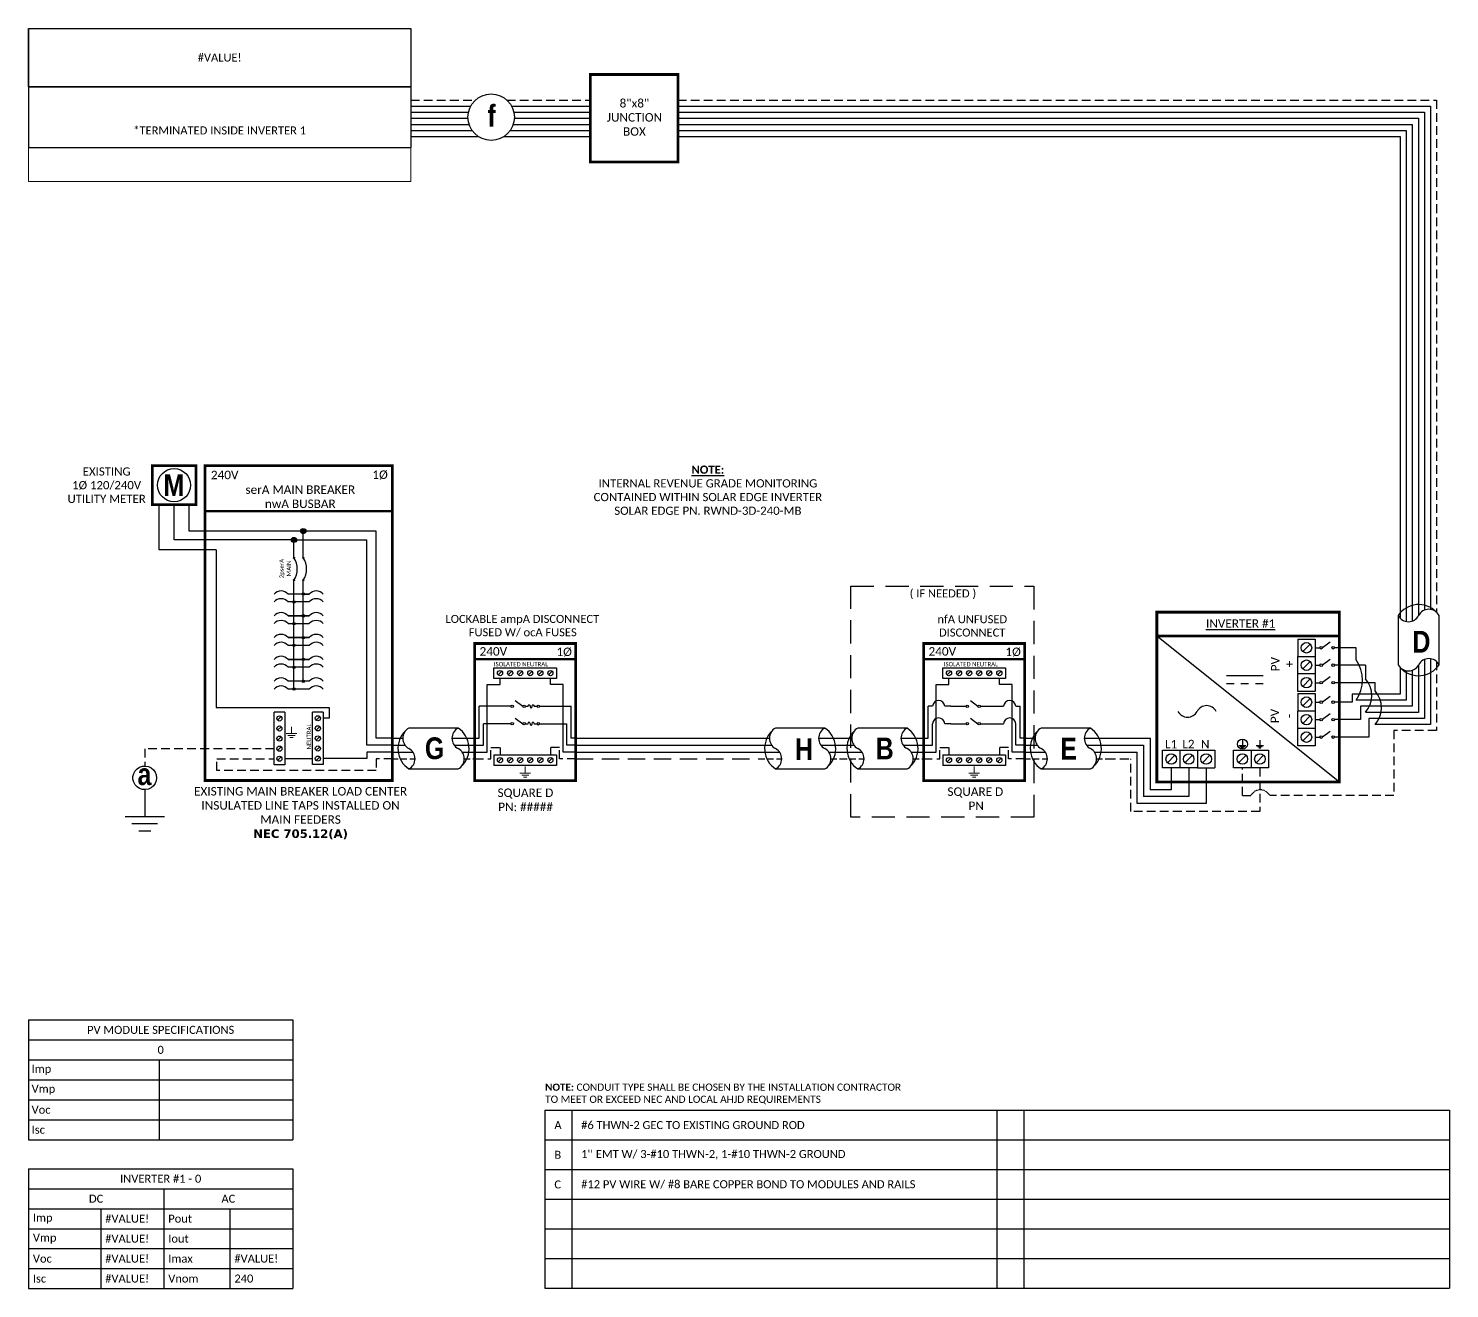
# Model space of a CAD drawing. Header units: feet. Extents: x 7019 to 7633, y 21610 to 22154.
import ezdxf

# ---------------------------------------------------------------- set-up
doc = ezdxf.new("R2010")
doc.units = ezdxf.units.FT
doc.header["$MEASUREMENT"] = 0
doc.linetypes.add('DASHED', pattern=[0.75, 0.5, -0.25])
doc.linetypes.add('HIDDEN', pattern=[0.375, 0.25, -0.125])
doc.layers.add('TEXT', color=7, linetype='Continuous')
doc.layers.add('Z - TITLEBLOCK TXT', color=7, linetype='Continuous')
doc.styles.add('ONE LINE TXT', font='techb___.ttf')
doc.styles.get("Standard").update_dxf_attribs({"font": 'CALIBRI.TTF'})

# ---------------------------------------------------------------- blocks, each defined once
blk = doc.blocks.new('*U26')
at = {"color": 7, "linetype": 'Continuous'}
for p, q in [((-7.14, 13.31), (-28.39, 13.31)), ((-28.39, -4.31), (-7.14, -4.31))]:
    blk.add_line(p, q, dxfattribs=at)
at = {"color": 7}
for p, q in [((-35.53, 9), (-31.05, 9)), ((-9.81, 9), (0, 9))]:
    blk.add_line(p, q, dxfattribs=at)
at = {"color": 10}
for p, q in [((-35.53, 6), (-30.11, 6)), ((-8.87, 6), (0, 6))]:
    blk.add_line(p, q, dxfattribs=at)
at = {"color": 253}
for p, q in [((-35.53, 3), (-26.66, 3)), ((-5.41, 3), (0, 3))]:
    blk.add_line(p, q, dxfattribs=at)
at = {"color": 92, "linetype": 'HIDDEN', "ltscale": 10}
for p, q in [((-4.48, 0), (0, 0)), ((-35.53, 0), (-25.72, 0))]:
    blk.add_line(p, q, dxfattribs=at)
at = {"linetype": 'Continuous'}
for centre, start, end in [((-26.08, 8.91), 117.66392, 242.33608), ((-4.83, 8.91), 117.66392, 242.33608), ((-30.7, 0.09), 297.66392, 62.33608), ((-9.45, 0.09), 297.66392, 62.33608)]:
    blk.add_arc(centre, 4.98, start, end, dxfattribs=at)
at = {"color": 7, "linetype": 'Continuous'}
for centre, start, end in [((-12.99, 4.5), 313.97324, 56.42648), ((-22.54, 4.5), 133.97324, 236.42648)]:
    blk.add_arc(centre, 10.58, start, end, dxfattribs=at)
blk = doc.blocks.new('lineTapPanel')
at = {"linetype": 'Continuous'}
h = blk.add_hatch(color=254, dxfattribs=at)
h.dxf.hatch_style = 1
edge = h.paths.add_edge_path()
edge.add_arc((-38.44, 98.34), 1.11, 0, 360)
h = blk.add_hatch(color=254, dxfattribs=at)
h.dxf.hatch_style = 1
edge = h.paths.add_edge_path()
edge.add_arc((-42.47, 94.51), 1.11, 0, 360)
h = blk.add_hatch(color=1, dxfattribs=at)
h.dxf.hatch_style = 1
edge = h.paths.add_edge_path()
edge.add_arc((-42.47, 86.8), 0.291, 0, 360)
h = blk.add_hatch(color=1, dxfattribs=at)
h.dxf.hatch_style = 1
edge = h.paths.add_edge_path()
edge.add_arc((-38.44, 86.8), 0.291, 0, 360)
h = blk.add_hatch(color=1, dxfattribs=at)
h.dxf.hatch_style = 1
edge = h.paths.add_edge_path()
edge.add_arc((-42.47, 77.16), 0.291, 0, 360)
h = blk.add_hatch(color=1, dxfattribs=at)
h.dxf.hatch_style = 1
edge = h.paths.add_edge_path()
edge.add_arc((-38.44, 77.16), 0.291, 0, 360)
h = blk.add_hatch(color=1, dxfattribs=at)
h.dxf.hatch_style = 1
edge = h.paths.add_edge_path()
edge.add_arc((-42.47, 67.78), 0.528, 0, 360)
h = blk.add_hatch(color=1, dxfattribs=at)
h.dxf.hatch_style = 1
edge = h.paths.add_edge_path()
edge.add_arc((-38.44, 71.16), 0.528, 0, 360)
h = blk.add_hatch(color=1, dxfattribs=at)
h.dxf.hatch_style = 1
edge = h.paths.add_edge_path()
edge.add_arc((-38.44, 61.76), 0.528, 0, 360)
h = blk.add_hatch(color=1, dxfattribs=at)
h.dxf.hatch_style = 1
edge = h.paths.add_edge_path()
edge.add_arc((-42.47, 58.38), 0.528, 0, 360)
h = blk.add_hatch(color=1, dxfattribs=at)
h.dxf.hatch_style = 1
edge = h.paths.add_edge_path()
edge.add_arc((-42.47, 48.98), 0.528, 0, 360)
h = blk.add_hatch(color=1, dxfattribs=at)
h.dxf.hatch_style = 1
edge = h.paths.add_edge_path()
edge.add_arc((-38.44, 52.36), 0.528, 0, 360)
h = blk.add_hatch(color=1, dxfattribs=at)
h.dxf.hatch_style = 1
edge = h.paths.add_edge_path()
edge.add_arc((-38.44, 42.95), 0.528, 0, 360)
h = blk.add_hatch(color=1, dxfattribs=at)
h.dxf.hatch_style = 1
edge = h.paths.add_edge_path()
edge.add_arc((-42.47, 39.58), 0.528, 0, 360)
h = blk.add_hatch(color=1, dxfattribs=at)
h.dxf.hatch_style = 1
edge = h.paths.add_edge_path()
edge.add_arc((-42.47, 30.17), 0.528, 0, 360)
h = blk.add_hatch(color=1, dxfattribs=at)
h.dxf.hatch_style = 1
edge = h.paths.add_edge_path()
edge.add_arc((-38.44, 33.55), 0.528, 0, 360)
at = {"color": 155, "true_color": 0x647190}
blk.add_line((-80.92, 126.59), (0, 126.59), dxfattribs=at)
at = {"color": 253, "linetype": 'Continuous'}
for p, q in [((-100.73, 90.2), (-100.73, 109.7)), ((-76.04, 90.2), (-100.73, 90.2)), ((-76.04, 90.2), (-76.04, 22.16)), ((-76.04, 22.16), (-27.25, 22.16)), ((-27.25, 22.16), (-27.25, 17.57)), ((-27.25, 17.57), (-29.89, 17.57)), ((-11.01, 0.16), (-29.89, 0.16)), ((0, 3), (-11.01, 3)), ((-11.01, 3), (-11.01, 0.16))]:
    blk.add_line(p, q, dxfattribs=at)
at = {"color": 10, "linetype": 'Continuous'}
for p, q in [((-94.24, 94.51), (-94.24, 109.7)), ((-43.58, 94.51), (-94.24, 94.51)), ((-42.47, 87.09), (-42.47, 93.4)), ((-41.36, 94.51), (-10.98, 94.51)), ((-10.98, 6), (-10.98, 94.51)), ((-42.47, 30.17), (-42.47, 76.87)), ((-35.88, 67.78), (-45.04, 67.78)), ((-35.88, 58.38), (-45.04, 58.38)), ((-35.88, 48.98), (-45.04, 48.98)), ((-35.88, 39.58), (-45.04, 39.58)), ((-35.88, 30.17), (-45.04, 30.17)), ((0, 6), (-10.98, 6))]:
    blk.add_line(p, q, dxfattribs=at)
at = {"color": 7, "linetype": 'Continuous'}
for p, q in [((-87.75, 98.34), (-87.75, 109.7)), ((-39.56, 98.34), (-87.75, 98.34)), ((-6.96, 9), (-6.96, 98.34)), ((-38.44, 87.09), (-38.44, 97.23)), ((-38.44, 61.76), (-38.44, 76.87)), ((-35.88, 71.16), (-45.04, 71.16)), ((-38.44, 71.16), (-35.88, 71.16)), ((-45.04, 61.76), (-35.88, 61.76)), ((-35.88, 61.76), (-45.04, 61.76)), ((-38.44, 52.36), (-38.44, 61.76)), ((-45.04, 52.36), (-35.88, 52.36)), ((-35.88, 52.36), (-45.04, 52.36)), ((-38.44, 42.95), (-38.44, 52.36)), ((-45.04, 42.95), (-35.88, 42.95)), ((-35.88, 42.95), (-45.04, 42.95)), ((-38.44, 33.55), (-38.44, 42.95)), ((-35.88, 33.55), (-45.04, 33.55))]:
    blk.add_line(p, q, dxfattribs=at)
at = {"lineweight": 50}
blk.add_line((-80.92, 106.95), (0, 106.95), dxfattribs=at)
at = {"color": 7}
for p, q in [((-6.96, 98.34), (-37.33, 98.34)), ((0, 9), (-6.96, 9))]:
    blk.add_line(p, q, dxfattribs=at)
at = {"color": 1, "linetype": 'Continuous'}
for p, q in [((-51.03, -2.51), (-51.03, 20.23)), ((-46.49, 20.23), (-51.03, 20.23)), ((-46.49, 20.23), (-46.49, -2.51)), ((-34.43, -2.43), (-34.43, 20.16)), ((-29.89, 20.16), (-34.43, 20.16)), ((-29.89, 20.16), (-29.89, -2.43)), ((-46.49, -2.51), (-51.03, -2.51)), ((-29.89, -2.43), (-34.43, -2.43))]:
    blk.add_line(p, q, dxfattribs=at)
at = {"color": 4, "linetype": 'Continuous'}
for p, q in [((-47.97, 18.28), (-49.55, 16.71)), ((-47.97, 13.93), (-49.55, 12.36)), ((-31.37, 18.35), (-32.94, 16.78)), ((-31.37, 14), (-32.94, 12.43)), ((-47.97, 9.58), (-49.55, 8.01)), ((-31.37, 9.65), (-32.94, 8.08)), ((-47.97, 5.23), (-49.55, 3.66)), ((-47.97, 0.88), (-49.55, -0.69)), ((-31.37, 5.3), (-32.94, 3.73)), ((-31.37, 0.95), (-32.94, -0.62))]:
    blk.add_line(p, q, dxfattribs=at)
at = {"color": 92, "linetype": 'HIDDEN', "ltscale": 15}
for p, q in [((-51.03, 4.44), (-106.89, 4.44)), ((-106.89, 4.44), (-106.89, -4.87)), ((-75.84, -4.96), (-75.84, 0.09)), ((-75.84, 0.09), (-51.03, 0.09)), ((0, 0), (-6.96, 0)), ((-6.96, -4.96), (-75.84, -4.96)), ((-6.96, 0), (-6.96, -4.96))]:
    blk.add_line(p, q, dxfattribs=at)
at = {"color": 92, "linetype": 'Continuous', "ltscale": 15}
blk.add_line((-34.43, 0.09), (-46.49, 0.09), dxfattribs=at)
at = {"color": 92, "ltscale": 15}
blk.add_line((-106.89, -4.87), (-106.89, -24.84), dxfattribs=at)
at = {"lineweight": 50, "const_width": 1.19}
for points in [[(-103.67, 109.7), (-103.67, 126.59), (-84.82, 126.59), (-84.82, 109.7)], [(-80.92, -9.3), (-80.92, 126.59), (0, 126.59), (0, -9.3)]]:
    blk.add_lwpolyline(points, close=True, dxfattribs=at)
at = {"color": 92, "linetype": 'Continuous', "lineweight": 5, "ltscale": 0.05, "flags": 128}
for points in [[(-43.54, 13.81), (-43.54, 10.97)], [(-45.88, 10.97), (-41.2, 10.97)], [(-42.01, 10.1), (-45.07, 10.1)], [(-42.82, 9.23), (-44.25, 9.23)]]:
    blk.add_lwpolyline(points, dxfattribs=at)
at = {"color": 92, "linetype": 'Continuous', "ltscale": 4, "flags": 128}
for points in [[(-115.37, -24.84), (-98.41, -24.84)], [(-101.35, -27.98), (-112.43, -27.98)], [(-104.29, -31.12), (-109.49, -31.12)]]:
    blk.add_lwpolyline(points, dxfattribs=at)
at = {"linetype": 'Continuous'}
blk.add_circle((-94.24, 118.15), 7.15, dxfattribs=at)
at = {"color": 7, "linetype": 'Continuous'}
for centre in [(-38.44, 98.34), (-38.44, 98.34), (-42.47, 94.51)]:
    blk.add_circle(centre, 1.11, dxfattribs=at)
at = {"color": 1, "linetype": 'Continuous'}
for centre, radius in [((-42.47, 86.8), 0.291), ((-38.44, 86.8), 0.291), ((-42.47, 77.16), 0.291), ((-38.44, 77.16), 0.291), ((-42.47, 67.78), 0.528), ((-38.44, 71.16), 0.528), ((-38.44, 61.76), 0.528), ((-42.47, 58.38), 0.528), ((-42.47, 48.98), 0.528), ((-38.44, 52.36), 0.528), ((-38.44, 42.95), 0.528), ((-42.47, 39.58), 0.528), ((-42.47, 30.17), 0.528), ((-38.44, 33.55), 0.528)]:
    blk.add_circle(centre, radius, dxfattribs=at)
at = {"color": 4, "linetype": 'Continuous'}
for centre in [(-48.76, 17.49), (-32.16, 17.57), (-48.76, 13.14), (-32.16, 13.21), (-48.76, 8.79), (-32.16, 8.86), (-48.76, 4.44), (-48.76, 0.09), (-32.16, 4.51), (-32.16, 0.16)]:
    blk.add_circle(centre, 1.11, dxfattribs=at)
at = {"color": 1, "linetype": 'Continuous'}
for centre, radius, start, end in [((-50.14, 81.98), 9.06, 327.87082, 32.12918), ((-46.11, 81.98), 9.06, 327.87082, 32.12918), ((-48.03, 68.62), 3.93, 40.3392, 139.6608), ((-48.03, 65.24), 3.93, 40.3392, 139.6608), ((-32.88, 68.62), 3.93, 40.3392, 139.6608), ((-32.88, 65.24), 3.93, 40.3392, 139.6608), ((-48.03, 59.21), 3.93, 40.3392, 139.6608), ((-32.88, 59.21), 3.93, 40.3392, 139.6608), ((-48.03, 55.84), 3.93, 40.3392, 139.6608), ((-32.88, 55.84), 3.93, 40.3392, 139.6608), ((-48.03, 49.81), 3.93, 40.3392, 139.6608), ((-48.03, 46.43), 3.93, 40.3392, 139.6608), ((-32.88, 49.81), 3.93, 40.3392, 139.6608), ((-32.88, 46.43), 3.93, 40.3392, 139.6608), ((-48.03, 40.41), 3.93, 40.3392, 139.6608), ((-32.88, 40.41), 3.93, 40.3392, 139.6608), ((-48.03, 37.03), 3.93, 40.3392, 139.6608), ((-32.88, 37.03), 3.93, 40.3392, 139.6608), ((-48.03, 31.01), 3.93, 40.3392, 139.6608), ((-48.03, 27.63), 3.93, 40.3392, 139.6608), ((-32.88, 31.01), 3.93, 40.3392, 139.6608), ((-32.88, 27.63), 3.93, 40.3392, 139.6608)]:
    blk.add_arc(centre, radius, start, end, dxfattribs=at)
at = {"color": 253, "linetype": 'Continuous', "style": 'ONE LINE TXT'}
blk.add_text('M', height=9.38, dxfattribs=at).set_placement((-98.8, 113.43))
at = {"color": 4, "linetype": 'Continuous'}
blk.add_text('NEUTRAL', height=1.874, rotation=90, dxfattribs=at).set_placement((-35.08, 4.08))
at = {"color": 1, "attachment_point": 5}
for s, width, gutter_width, heights, insert, char_height in [('EXISTING\\P1Ø 120/240V UTILITY METER', 37.8067, 7.17, [0], (-123.35, 118.13), 3.5433), ('240V', 0.1481, 0.75, [0], (-72.39, 122.54), 3.658), ('1Ø', 0.1481, 0.75, [0], (-5.31, 122.54), 3.658), ('serA MAIN BREAKER\\PnwA BUSBAR', 72.4998, 0.75, [0], (-39.75, 113.14), 3.6576), ('EXISTING MAIN BREAKER LOAD CENTER INSULATED LINE TAPS INSTALLED ON MAIN FEEDERS\\P{\\fVerdana|b1|i0|c0|p34;NEC 705.12(A)}', 98.9176, 7.17, [106.42], (-39.63, -23.42), 3.6576)]:
    blk.add_mtext_dynamic_manual_height_columns(s, width=width, gutter_width=gutter_width, heights=heights, dxfattribs=dict(at, insert=insert, char_height=char_height))
at = {"color": 4, "linetype": 'Continuous', "insert": (-46.25, 82.15), "char_height": 1.874, "attachment_point": 5, "rotation": 90}
blk.add_mtext_dynamic_manual_height_columns('2pserA\\PMAIN', width=0.1481, gutter_width=0.75, heights=[0], dxfattribs=at)
blk = doc.blocks.new('*U22')
at = {"color": 7}
blk.add_blockref('lineTapPanel', (0, 0), dxfattribs=at)
blk = doc.blocks.new('*T15')
at = {"color": 0, "lineweight": -2, "transparency": 16777216}
for p, q in [((0, 0), (114.19, 0)), ((0, 0), (0, -51.7)), ((114.19, 0), (114.19, -51.7)), ((0, -8.62), (114.19, -8.62)), ((58.43, -8.62), (58.43, -51.7)), ((0, -17.23), (114.19, -17.23)), ((31.22, -17.23), (31.22, -51.7)), ((86.98, -17.23), (86.98, -51.7)), ((0, -25.85), (114.19, -25.85)), ((0, -34.47), (114.19, -34.47)), ((0, -43.08), (114.19, -43.08)), ((0, -51.7), (114.19, -51.7))]:
    blk.add_line(p, q, dxfattribs=at)
at = {"color": 0, "linetype": 'Continuous', "transparency": 16777216, "char_height": 3.4544}
for s, insert, width, attachment_point in [('{\\fCalibri|b0|i0|c0;INVERTER #1 - 0', (57.09, -4.31), 110.3293, 5), ('{\\fCalibri|b0|i0|c0;DC', (29.22, -12.93), 54.5755, 5), ('{\\fCalibri|b0|i0|c0;AC', (86.31, -12.93), 51.8976, 5), ('{\\fCalibri|b0|i0|c0;Imp', (1.93, -21.54), 27.3681, 4), ('{\\fCalibri|b0|i0|c0;#VALUE!', (33.15, -21.54), 23.3513, 4), ('{\\fCalibri|b0|i0|c0;Pout', (60.36, -21.54), 24.6902, 4), ('{\\fCalibri|b0|i0|c0;', (88.91, -21.54), 23.3513, 4), ('{\\fCalibri|b0|i0|c0;Vmp', (1.93, -30.16), 27.3681, 4), ('{\\fCalibri|b0|i0|c0;#VALUE!', (33.15, -30.16), 23.3513, 4), ('{\\fCalibri|b0|i0|c0;Iout', (60.36, -30.16), 24.6902, 4), ('{\\fCalibri|b0|i0|c0;', (88.91, -30.16), 23.3513, 4), ('{\\fCalibri|b0|i0|c0;Voc', (1.93, -38.78), 27.3681, 4), ('{\\fCalibri|b0|i0|c0;#VALUE!', (33.15, -38.78), 23.3513, 4), ('{\\fCalibri|b0|i0|c0;Imax', (60.36, -38.78), 24.6902, 4), ('{\\fCalibri|b0|i0|c0;#VALUE!', (88.91, -38.78), 23.3513, 4), ('{\\fCalibri|b0|i0|c0;Isc', (1.93, -47.39), 27.3681, 4), ('{\\fCalibri|b0|i0|c0;#VALUE!', (33.15, -47.39), 23.3513, 4), ('{\\fCalibri|b0|i0|c0;Vnom', (60.36, -47.39), 24.6902, 4), ('{\\fCalibri|b0|i0|c0;240', (88.91, -47.39), 23.3513, 4)]:
    blk.add_mtext(s, dxfattribs=dict(at, insert=insert, width=width, attachment_point=attachment_point))
blk = doc.blocks.new('*T16')
at = {"color": 0, "lineweight": -2, "transparency": 16777216}
for p, q in [((0, 0), (114.19, 0)), ((0, 0), (0, -51.69)), ((114.19, 0), (114.19, -51.69)), ((0, -8.62), (114.19, -8.62)), ((0, -17.23), (114.19, -17.23)), ((56.41, -17.23), (56.41, -51.69)), ((0, -25.85), (114.19, -25.85)), ((0, -34.46), (114.19, -34.46)), ((0, -43.08), (114.19, -43.08)), ((0, -51.69), (114.19, -51.69))]:
    blk.add_line(p, q, dxfattribs=at)
at = {"color": 0, "linetype": 'Continuous', "transparency": 16777216, "char_height": 3.4544}
for s, insert, width, attachment_point in [('{\\fCalibri|b0|i0|c0;PV MODULE SPECIFICATIONS', (57.09, -4.31), 111.433, 5), ('{\\fCalibri|b0|i0|c0;0', (57.09, -12.92), 111.433, 5), ('{\\fCalibri|b0|i0|c0;Imp', (1.38, -21.54), 53.6551, 4), ('{\\fCalibri|b0|i0|c0;', (57.78, -21.54), 55.0254, 4), ('{\\fCalibri|b0|i0|c0;Vmp', (1.38, -30.15), 53.6551, 4), ('{\\fCalibri|b0|i0|c0;', (57.78, -30.15), 55.0254, 4), ('{\\fCalibri|b0|i0|c0;Voc', (1.38, -38.77), 53.6551, 4), ('{\\fCalibri|b0|i0|c0;', (57.78, -38.77), 55.0254, 4), ('{\\fCalibri|b0|i0|c0;Isc', (1.38, -47.39), 53.6551, 4), ('{\\fCalibri|b0|i0|c0;', (57.78, -47.39), 55.0254, 4)]:
    blk.add_mtext(s, dxfattribs=dict(at, insert=insert, width=width, attachment_point=attachment_point))
blk = doc.blocks.new('unfusedDisconnect')
at = {"lineweight": 50}
blk.add_line((-43.61, 43.06), (0, 43.06), dxfattribs=at)
at = {"color": 1, "linetype": 'Continuous'}
for p, q in [((-35.27, 34.78), (-35.27, 39.32)), ((-35.27, 39.32), (-8.32, 39.32)), ((-8.32, 39.32), (-8.32, 34.78)), ((-8.32, 34.78), (-35.27, 34.78)), ((-23.43, 25.18), (-20.16, 22.74)), ((-31.89, 22.73), (-25.32, 22.73)), ((-19.08, 22.73), (-11.7, 22.73)), ((-31.89, 15.2), (-25.32, 15.2)), ((-23.43, 17.65), (-20.16, 15.2)), ((-19.08, 15.2), (-11.7, 15.19)), ((-35.27, 1.76), (-8.32, 1.76)), ((-35.27, 1.76), (-35.27, -2.78)), ((-8.32, 1.76), (-8.32, -2.78)), ((-8.32, -2.78), (-35.27, -2.78))]:
    blk.add_line(p, q, dxfattribs=at)
at = {"color": 4, "linetype": 'Continuous'}
for p, q in [((-31.89, 37.83), (-33.46, 36.26)), ((-27.53, 37.83), (-29.11, 36.26)), ((-23.18, 37.83), (-24.76, 36.26)), ((-18.83, 37.83), (-20.41, 36.26)), ((-14.48, 37.83), (-16.06, 36.26)), ((-10.13, 37.83), (-11.7, 36.26)), ((-31.89, 0.28), (-33.46, -1.3)), ((-27.53, 0.28), (-29.11, -1.3)), ((-23.18, 0.28), (-24.76, -1.3)), ((-18.83, 0.28), (-20.41, -1.3)), ((-14.48, 0.28), (-16.06, -1.3)), ((-10.13, 0.28), (-11.7, -1.3))]:
    blk.add_line(p, q, dxfattribs=at)
at = {"color": 253, "linetype": 'Continuous'}
for p, q in [((-38.16, 3), (-38.16, 32.17)), ((-38.16, 32.17), (-32.67, 32.17)), ((-32.67, 32.17), (-32.67, 34.78)), ((-10.92, 32.17), (-10.92, 34.78)), ((-5.43, 32.17), (-10.92, 32.17)), ((-5.43, 3), (-5.43, 32.17)), ((-43.61, 3), (-38.16, 3)), ((0, 3), (-5.43, 3))]:
    blk.add_line(p, q, dxfattribs=at)
at = {"color": 7, "linetype": 'Continuous'}
for p, q in [((-41.66, 9), (-41.66, 22.73)), ((-39.8, 22.73), (-41.66, 22.73)), ((-31.89, 22.73), (-34.52, 22.73)), ((-11.7, 22.73), (-9.07, 22.73)), ((-3.79, 22.73), (-1.93, 22.73)), ((-1.93, 9), (-1.93, 22.73))]:
    blk.add_line(p, q, dxfattribs=at)
at = {"color": 10, "linetype": 'Continuous'}
for p, q in [((-39.8, 6), (-39.8, 15.2)), ((-31.89, 15.2), (-34.52, 15.2)), ((-11.7, 15.2), (-9.07, 15.2)), ((-3.79, 6), (-3.79, 15.2)), ((-43.61, 6), (-39.8, 6)), ((0, 6), (-3.79, 6))]:
    blk.add_line(p, q, dxfattribs=at)
at = {"color": 7}
for p, q in [((-43.61, 9), (-41.66, 9)), ((0, 9), (-1.93, 9))]:
    blk.add_line(p, q, dxfattribs=at)
at = {"color": 92, "linetype": 'HIDDEN', "ltscale": 15}
for p, q in [((-43.61, 0), (-36.58, 0)), ((-36.58, 0), (-36.58, 4.9)), ((-36.58, 4.9), (-32.67, 4.9)), ((-32.67, 4.9), (-32.67, 1.76)), ((-7.01, 4.9), (-10.92, 4.9)), ((-10.92, 4.9), (-10.92, 1.76)), ((-7.01, 0), (-7.01, 4.9)), ((0, 0), (-7.01, 0))]:
    blk.add_line(p, q, dxfattribs=at)
at = {"lineweight": 50, "const_width": 1.19}
blk.add_lwpolyline([(-43.61, -9.34), (-43.61, 49.84), (0, 49.84), (0, -9.34)], close=True, dxfattribs=at)
at = {"color": 92, "linetype": 'Continuous', "lineweight": 5, "ltscale": 0.05, "flags": 128}
for points in [[(-21.8, -3.32), (-21.8, -6.17)], [(-24.14, -6.17), (-19.45, -6.17)], [(-20.27, -7.03), (-23.32, -7.03)], [(-21.08, -7.9), (-22.51, -7.9)]]:
    blk.add_lwpolyline(points, dxfattribs=at)
at = {"color": 4, "linetype": 'Continuous'}
for centre in [(-32.67, 37.05), (-28.32, 37.05), (-23.97, 37.05), (-19.62, 37.05), (-15.27, 37.05), (-10.92, 37.05), (-32.67, -0.51), (-28.32, -0.51), (-23.97, -0.51), (-19.62, -0.51), (-15.27, -0.51), (-10.92, -0.51)]:
    blk.add_circle(centre, 1.11, dxfattribs=at)
at = {"color": 1, "linetype": 'Continuous'}
for centre in [(-24.78, 22.73), (-19.62, 22.73), (-24.78, 15.2), (-19.62, 15.2)]:
    blk.add_circle(centre, 0.541, dxfattribs=at)
at = {"color": 7, "linetype": 'Continuous'}
for centre in [(-37.16, 22.58), (-6.43, 22.58)]:
    blk.add_arc(centre, 2.64, 3.28193, 176.71807, dxfattribs=at)
at = {"color": 10, "linetype": 'Continuous'}
for centre in [(-37.16, 15.04), (-6.43, 15.04)]:
    blk.add_arc(centre, 2.64, 3.28193, 176.71807, dxfattribs=at)
at = {"color": 4, "linetype": 'Continuous'}
blk.add_text('ISOLATED NEUTRAL', height=1.8743, dxfattribs=at).set_placement((-34.91, 39.97))
at = {"color": 1}
for s, width, gutter_width, heights, insert, char_height, attachment_point in [('\\A1;\\pi17.559;nfA UNFUSED\\P\\pi18.229;DISCONNECT', 64.922, 0, [11.89], (-55.21, 62.04), 3.4544, 1), ('240V', 0.1481, 0.75, [0], (-35.55, 46.4), 3.658, 5), ('1Ø', 0.1481, 0.75, [0], (-4.98, 46.1), 3.658, 5), ('\\A1;\\pi13.903,t32.191;SQUARE D\\P\\pi22.981,t41.269;PN', 51.6906, 0.203, [45.94], (-47.25, -12.27), 3.6576, 1)]:
    blk.add_mtext_dynamic_manual_height_columns(s, width=width, gutter_width=gutter_width, heights=heights, dxfattribs=dict(at, insert=insert, char_height=char_height, attachment_point=attachment_point))
blk = doc.blocks.new('*U18')
at = {"color": 10, "linetype": 'DASHED', "ltscale": 20}
blk.add_lwpolyline([(-75.05, 74.56), (3.97, 74.56), (3.97, -25.17), (-75.05, -25.17)], close=True, dxfattribs=at)
at = {"color": 7}
for name, p in [('unfusedDisconnect', (0, 0)), ('*U26', (-43.61, 0))]:
    blk.add_blockref(name, p, dxfattribs=at)
at = {"color": 10, "insert": (-50.86, 73.16), "char_height": 3.4544, "attachment_point": 1}
blk.add_mtext_dynamic_manual_height_columns('\\A1;\\pi1.2092;( IF NEEDED )', width=30.7523, gutter_width=0, heights=[6.58], dxfattribs=at)
at = {"color": 1, "linetype": 'Continuous', "insert": (-64.3, 9.22), "char_height": 9.3833, "attachment_point": 1, "style": 'ONE LINE TXT'}
blk.add_mtext_dynamic_manual_height_columns('{\\W1;\\C256;B}', width=0.1385, gutter_width=2.13, heights=[0], dxfattribs=at)
blk = doc.blocks.new('*T17')
at = {"linetype": 'ByBlock', "lineweight": -2, "transparency": 16777216}
for p, q in [((0, 0), (390.51, 0)), ((0, 0), (0, -76.8)), ((11.58, 0), (11.58, -76.8)), ((195.1, 0), (195.1, -76.8)), ((206.68, 0), (206.68, -76.8)), ((390.51, 0), (390.51, -76.8)), ((0, -12.8), (390.51, -12.8)), ((0, -25.61), (390.51, -25.61)), ((0, -38.41), (390.51, -38.41)), ((0, -51.22), (390.51, -51.22)), ((0, -64.02), (390.51, -64.02)), ((0, -76.8), (390.51, -76.8))]:
    blk.add_line(p, q, dxfattribs=at)
at = {"color": 0, "linetype": 'Continuous', "transparency": 16777216, "char_height": 3.4544, "attachment_point": 4}
for s, insert, width in [('{\\fCalibri|b0|i0|c0;A', (4.06, -6.4), 3.4544), ('{\\fCalibri|b0|i0|c0;#6 THWN-2 GEC TO EXISTING GROUND ROD', (15.65, -6.4), 175.3856), ('{\\fCalibri|b0|i0|c0;', (199.16, -6.4), 3.4544), ('{\\fCalibri|b0|i0|c0;', (210.74, -6.4), 175.7027), ('{\\fCalibri|b0|i0|c0;B', (4.06, -19.21), 3.4544), ("{\\fCalibri|b0|i0|c0;1'' EMT W/ 3-#10 THWN-2, 1-#10 THWN-2 GROUND", (15.65, -19.21), 175.3856), ('{\\fCalibri|b0|i0|c0;', (199.16, -19.21), 3.4544), ('{\\fCalibri|b0|i0|c0;', (210.74, -19.21), 175.7027), ('{\\fCalibri|b0|i0|c0;C', (4.06, -32.01), 3.4544), ('{\\fCalibri|b0|i0|c0;#12 PV WIRE W/ #8 BARE COPPER BOND TO MODULES AND RAILS', (15.65, -32.01), 175.3856), ('{\\fCalibri|b0|i0|c0;', (199.16, -32.01), 3.4544), ('{\\fCalibri|b0|i0|c0;', (210.74, -32.01), 175.7027), ('{\\fCalibri|b0|i0|c0;', (4.06, -44.82), 3.4544), ('{\\fCalibri|b0|i0|c0;', (15.65, -44.82), 175.3856), ('{\\fCalibri|b0|i0|c0;', (199.16, -44.82), 3.4544), ('{\\fCalibri|b0|i0|c0;', (210.74, -44.82), 175.7027), ('{\\fCalibri|b0|i0|c0;', (4.06, -57.62), 3.4544), ('{\\fCalibri|b0|i0|c0;', (15.65, -57.62), 175.3856), ('{\\fCalibri|b0|i0|c0;', (199.16, -57.62), 3.4544), ('{\\fCalibri|b0|i0|c0;', (210.74, -57.62), 175.7027), ('{\\fCalibri|b0|i0|c0;', (4.06, -70.41), 3.4544), ('{\\fCalibri|b0|i0|c0;', (15.65, -70.41), 175.3856), ('{\\fCalibri|b0|i0|c0;', (199.16, -70.41), 3.4544), ('{\\fCalibri|b0|i0|c0;', (210.74, -70.41), 175.7027)]:
    blk.add_mtext(s, dxfattribs=dict(at, insert=insert, width=width))
blk = doc.blocks.new('*T19')
at = {"color": 0, "lineweight": -2, "transparency": 16777216}
for p, q in [((0, 0), (165.11, 0)), ((0, 0), (0, -51.42)), ((165.11, 0), (165.11, -51.42)), ((0, -25.14), (165.11, -25.14)), ((0, -51.42), (165.11, -51.42))]:
    blk.add_line(p, q, dxfattribs=at)
at = {"layer": 'Defpoints', "color": 8, "linetype": 'ByBlock', "lineweight": 0, "transparency": 16777216}
for p, q in [((0, -51.42), (0, -66.05)), ((165.11, -51.42), (165.11, -66.05)), ((0, -66.05), (165.11, -66.05))]:
    blk.add_line(p, q, dxfattribs=at)
at = {"color": 0, "linetype": 'Continuous', "transparency": 16777216, "char_height": 3.4544, "width": 155.095, "attachment_point": 5}
for s, insert in [('{\\fCalibri|b0|i0|c0;#VALUE!', (82.56, -12.57)), ('{\\fCalibri|b0|i0|c0;^J^J*TERMINATED INSIDE INVERTER 1', (82.56, -38.28))]:
    blk.add_mtext(s, dxfattribs=dict(at, insert=insert))
blk = doc.blocks.new('8x8box')
at = {"lineweight": 50, "const_width": 1.19}
blk.add_lwpolyline([(37.78, 0), (0, 0), (0, 37.78), (37.78, 37.78)], close=True, dxfattribs=at)
at = {"color": 1, "insert": (19.03, 19.26), "char_height": 3.6576, "attachment_point": 5}
blk.add_mtext_dynamic_manual_height_columns('8"x8"  JUNCTION BOX ', width=0.4767, gutter_width=7.17, heights=[0], dxfattribs=at)
blk = doc.blocks.new('*U23')
at = {"color": 7}
blk.add_line((-79.14, 9), (0, 9), dxfattribs=at)
at = {"color": 10}
blk.add_line((-79.14, 6), (0, 6), dxfattribs=at)
at = {"color": 253}
blk.add_line((-79.14, 3), (0, 3), dxfattribs=at)
at = {"color": 92, "linetype": 'DASHED', "ltscale": 15}
blk.add_line((-79.14, 0), (0, 0), dxfattribs=at)
at = {"color": 1, "insert": (-22.08, 115.96), "char_height": 3.5433, "attachment_point": 5}
blk.add_mtext_dynamic_manual_height_columns('{\\fCalibri|b1|i0|c0|p34;\\LNOTE:\\P}INTERNAL REVENUE GRADE MONITORING\\PCONTAINED WITHIN SOLAR EDGE INVERTER\\PSOLAR EDGE PN. RWND-3D-240-MB', width=99.534, gutter_width=7.17, heights=[0], dxfattribs=at)
blk = doc.blocks.new('*U25')
at = {"color": 92, "linetype": 'HIDDEN', "ltscale": 15}
blk.add_line((0, 0), (0, -9.32), dxfattribs=at)
at = {"color": 92, "ltscale": 15}
blk.add_line((0, -9.32), (0, -29.28), dxfattribs=at)
at = {"color": 92, "linetype": 'Continuous', "ltscale": 4, "flags": 128}
for points in [[(-8.48, -29.28), (8.48, -29.28)], [(5.54, -32.42), (-5.54, -32.42)], [(2.6, -35.56), (-2.6, -35.56)]]:
    blk.add_lwpolyline(points, dxfattribs=at)
at = {"color": 7, "linetype": 'Continuous'}
blk.add_wipeout([(5.09, -12.58), (4.93, -13.85), (4.46, -15.04), (3.71, -16.08), (2.72, -16.9), (1.56, -17.44), (0.3, -17.68), (-0.98, -17.6), (-2.2, -17.21), (-3.28, -16.52), (-4.16, -15.59), (-4.77, -14.46), (-5.09, -13.22), (-5.09, -11.94), (-4.77, -10.7), (-4.16, -9.57), (-3.28, -8.64), (-2.2, -7.95), (-0.98, -7.56), (0.3, -7.48), (1.56, -7.72), (2.72, -8.26), (3.71, -9.08), (4.46, -10.12), (4.93, -11.31)], dxfattribs=at)
blk.add_lwpolyline([(5.09, -12.58), (4.93, -13.85), (4.46, -15.04), (3.71, -16.08), (2.72, -16.9), (1.56, -17.44), (0.3, -17.68), (-0.98, -17.6), (-2.2, -17.21), (-3.28, -16.52), (-4.16, -15.59), (-4.77, -14.46), (-5.09, -13.22), (-5.09, -11.94), (-4.77, -10.7), (-4.16, -9.57), (-3.28, -8.64), (-2.2, -7.95), (-0.98, -7.56), (0.3, -7.48), (1.56, -7.72), (2.72, -8.26), (3.71, -9.08), (4.46, -10.12), (4.93, -11.31), (5.09, -12.58)], close=True, dxfattribs=at)
at = {"color": 1, "linetype": 'Continuous', "insert": (-3.13, -6.33), "char_height": 9.3833, "attachment_point": 1, "style": 'ONE LINE TXT'}
blk.add_mtext_dynamic_manual_height_columns('{\\W1;\\C256;a}', width=0.1385, gutter_width=2.13, heights=[0], dxfattribs=at)
blk = doc.blocks.new('*U28')
at = {"color": 1, "linetype": 'Continuous', "insert": (-21.49, 0.3), "char_height": 9.3833, "attachment_point": 1, "style": 'ONE LINE TXT'}
blk.add_mtext_dynamic_manual_height_columns('{\\W1;\\C256;G}', width=0.1385, gutter_width=2.13, heights=[0], dxfattribs=at)
blk = doc.blocks.new('*U20')
at = {"lineweight": 50}
blk.add_line((-43.61, 43.06), (0, 43.06), dxfattribs=at)
at = {"color": 1, "linetype": 'Continuous'}
for p, q in [((-35.27, 34.78), (-35.27, 39.32)), ((-35.27, 39.32), (-8.32, 39.32)), ((-8.32, 39.32), (-8.32, 34.78)), ((-8.32, 34.78), (-35.27, 34.78)), ((-26.07, 25.18), (-22.81, 22.74)), ((-21.73, 22.73), (-20.49, 22.73)), ((-17.94, 22.73), (-16.7, 22.73)), ((-26.07, 17.65), (-22.81, 15.2)), ((-21.73, 15.2), (-20.49, 15.2)), ((-17.94, 15.2), (-16.7, 15.2)), ((-35.27, 1.76), (-8.32, 1.76)), ((-35.27, 1.76), (-35.27, -2.78)), ((-8.32, 1.76), (-8.32, -2.78)), ((-8.32, -2.78), (-35.27, -2.78))]:
    blk.add_line(p, q, dxfattribs=at)
at = {"color": 4, "linetype": 'Continuous'}
for p, q in [((-31.89, 37.83), (-33.46, 36.26)), ((-27.53, 37.83), (-29.11, 36.26)), ((-23.18, 37.83), (-24.76, 36.26)), ((-18.83, 37.83), (-20.41, 36.26)), ((-14.48, 37.83), (-16.06, 36.26)), ((-10.13, 37.83), (-11.7, 36.26)), ((-31.89, 0.28), (-33.46, -1.3)), ((-27.53, 0.28), (-29.11, -1.3)), ((-23.18, 0.28), (-24.76, -1.3)), ((-18.83, 0.28), (-20.41, -1.3)), ((-14.48, 0.28), (-16.06, -1.3)), ((-10.13, 0.28), (-11.7, -1.3))]:
    blk.add_line(p, q, dxfattribs=at)
at = {"color": 253, "linetype": 'Continuous'}
for p, q in [((-38.16, 3), (-38.16, 32.17)), ((-38.16, 32.17), (-32.67, 32.17)), ((-32.67, 32.17), (-32.67, 34.78)), ((-10.92, 32.17), (-10.92, 34.78)), ((-5.43, 32.17), (-10.92, 32.17)), ((-5.43, 3), (-5.43, 32.17)), ((-43.61, 3), (-38.16, 3)), ((0, 3), (-5.43, 3))]:
    blk.add_line(p, q, dxfattribs=at)
at = {"color": 7, "linetype": 'Continuous'}
for p, q in [((-27.97, 22.73), (-41.66, 22.73)), ((-41.66, 9), (-41.66, 22.73)), ((-15.62, 22.73), (-1.93, 22.73)), ((-1.93, 9), (-1.93, 22.73))]:
    blk.add_line(p, q, dxfattribs=at)
at = {"color": 10, "linetype": 'Continuous'}
for p, q in [((-27.97, 15.2), (-39.8, 15.2)), ((-39.8, 6), (-39.8, 15.2)), ((-15.62, 15.2), (-3.79, 15.19)), ((-3.79, 6), (-3.79, 15.2)), ((-43.61, 6), (-39.8, 6)), ((0, 6), (-3.79, 6))]:
    blk.add_line(p, q, dxfattribs=at)
at = {"color": 7}
for p, q in [((-43.61, 9), (-41.66, 9)), ((0, 9), (-1.93, 9))]:
    blk.add_line(p, q, dxfattribs=at)
at = {"color": 92, "linetype": 'HIDDEN', "ltscale": 15}
for p, q in [((-43.61, 0), (-36.58, 0)), ((-36.58, 0), (-36.58, 4.9)), ((-36.58, 4.9), (-32.67, 4.9)), ((-32.67, 4.9), (-32.67, 1.76)), ((-7.01, 4.9), (-10.92, 4.9)), ((-10.92, 4.9), (-10.92, 1.76)), ((-7.01, 0), (-7.01, 4.9)), ((0, 0), (-7.01, 0))]:
    blk.add_line(p, q, dxfattribs=at)
at = {"lineweight": 50, "const_width": 1.19}
blk.add_lwpolyline([(-43.61, -9.34), (-43.61, 49.84), (0, 49.84), (0, -9.34)], close=True, dxfattribs=at)
at = {"color": 92, "linetype": 'Continuous', "lineweight": 5, "ltscale": 0.05, "flags": 128}
for points in [[(-21.8, -3.32), (-21.8, -6.17)], [(-24.14, -6.17), (-19.45, -6.17)], [(-20.27, -7.03), (-23.32, -7.03)], [(-21.08, -7.9), (-22.51, -7.9)]]:
    blk.add_lwpolyline(points, dxfattribs=at)
at = {"color": 4, "linetype": 'Continuous'}
for centre in [(-32.67, 37.05), (-28.32, 37.05), (-23.97, 37.05), (-19.62, 37.05), (-15.27, 37.05), (-10.92, 37.05), (-32.67, -0.51), (-28.32, -0.51), (-23.97, -0.51), (-19.62, -0.51), (-15.27, -0.51), (-10.92, -0.51)]:
    blk.add_circle(centre, 1.11, dxfattribs=at)
at = {"color": 1, "linetype": 'Continuous'}
for centre in [(-27.43, 22.73), (-22.27, 22.73), (-16.16, 22.73), (-27.43, 15.2), (-22.27, 15.2), (-16.16, 15.19)]:
    blk.add_circle(centre, 0.541, dxfattribs=at)
for points in [[(-20.49, 22.73), (-20.12, 23.49), (-19.22, 21.97), (-18.39, 23.49), (-17.94, 22.73)], [(-20.49, 15.2), (-20.12, 15.96), (-19.22, 14.43), (-18.39, 15.96), (-17.94, 15.2)]]:
    blk.add_spline(points, degree=3, dxfattribs=at)
at = {"color": 7}
blk.add_blockref('*U26', (-43.61, 0), dxfattribs=at)
at = {"color": 4, "linetype": 'Continuous'}
blk.add_text('ISOLATED NEUTRAL', height=1.8743, dxfattribs=at).set_placement((-35.32, 39.97))
at = {"color": 1}
for s, width, gutter_width, heights, insert, char_height, attachment_point in [('\\A1;\\pi2.6661;LOCKABLE ampA DISCONNECT \\P\\pi12.722;FUSED W/ ocA FUSES', 71.8931, 92.23, [18.56], (-58.88, 62.16), 3.4544, 1), ('240V', 0.1481, 0.75, [0], (-35.55, 46.4), 3.658, 5), ('1Ø', 0.1481, 0.75, [0], (-4.98, 46.1), 3.658, 5), ('\\A1;\\pi5.5987,t23.887;SQUARE D\\P\\pi5.8899,t24.178;PN: #####', 35.0816, 28.88, [13.54], (-39.35, -12.75), 3.6576, 1)]:
    blk.add_mtext_dynamic_manual_height_columns(s, width=width, gutter_width=gutter_width, heights=heights, dxfattribs=dict(at, insert=insert, char_height=char_height, attachment_point=attachment_point))

msp = doc.modelspace()

# ---------------------------------------------------------------- linework, layer by layer
at = {"color": 10, "linetype": 'Continuous'}
for p, q in [((7184.32, 22120.71), (7210.12, 22120.71)), ((7227.8, 22120.71), (7261.79, 22120.71)), ((7299.57, 22120.71), (7624.48, 22120.71)), ((7624.48, 22120.71), (7624.48, 21903.51)), ((7184.32, 22115.47), (7208.94, 22115.47)), ((7184.32, 22110.23), (7210.73, 22110.23)), ((7227.19, 22110.23), (7261.79, 22110.23)), ((7228.98, 22115.47), (7261.79, 22115.47)), ((7299.57, 22115.47), (7619.23, 22115.47)), ((7299.57, 22110.23), (7613.99, 22110.23)), ((7613.99, 22110.23), (7613.99, 21898.32)), ((7619.23, 22115.47), (7619.23, 21900.71)), ((7592.35, 21886.99), (7582.97, 21886.99)), ((7592.35, 21881.73), (7592.35, 21886.99)), ((7596.4, 21879.46), (7582.97, 21879.46)), ((7596.4, 21879.46), (7596.4, 21873.63)), ((7613.99, 21877.08), (7613.99, 21864.36)), ((7619.23, 21879.46), (7619.23, 21859.12)), ((7624.48, 21882.26), (7624.48, 21853.88)), ((7600.59, 21871.92), (7582.97, 21871.92)), ((7600.59, 21868.39), (7600.59, 21871.98)), ((7613.99, 21864.36), (7592.35, 21864.36)), ((7619.23, 21859.12), (7596.4, 21859.12)), ((7624.48, 21853.88), (7600.59, 21853.88)), ((7484.8, 21845), (7500.56, 21845)), ((7500.56, 21845), (7500.56, 21822.81)), ((7520.09, 21835.21), (7520.09, 21822.81)), ((7520.09, 21822.81), (7500.56, 21822.81))]:
    msp.add_line(p, q, dxfattribs=at)
at = {"color": 7, "linetype": 'Continuous'}
for p, q in [((7184.32, 22118.09), (7209.15, 22118.09)), ((7228.76, 22118.09), (7261.79, 22118.09)), ((7299.57, 22118.09), (7621.85, 22118.09)), ((7621.85, 22118.09), (7621.85, 21903.19)), ((7184.32, 22112.85), (7209.42, 22112.85)), ((7228.49, 22112.85), (7261.79, 22112.85)), ((7299.57, 22112.85), (7616.61, 22112.85)), ((7616.61, 22112.85), (7616.61, 21898.52)), ((7184.32, 22107.61), (7213.41, 22107.61)), ((7224.5, 22107.61), (7261.79, 22107.61)), ((7299.57, 22107.61), (7611.37, 22107.61)), ((7611.37, 22107.61), (7611.37, 21899.73)), ((7610.52, 21900.9), (7610.52, 21879.65)), ((7628.15, 21879.65), (7628.15, 21900.9)), ((7585.11, 21829.04), (7506.34, 21892.06)), ((7611.37, 21878.49), (7611.37, 21866.99)), ((7616.61, 21877.28), (7616.61, 21861.74)), ((7621.85, 21881.94), (7621.85, 21856.5)), ((7552.16, 21874.81), (7536.39, 21874.81)), ((7539.69, 21871.4), (7536.39, 21871.4)), ((7545.92, 21871.4), (7542.63, 21871.4)), ((7552.16, 21871.4), (7548.87, 21871.4)), ((7611.37, 21866.99), (7590.7, 21866.99)), ((7590.7, 21866.99), (7590.7, 21863.51)), ((7590.7, 21863.51), (7582.97, 21863.51)), ((7616.61, 21861.74), (7594.28, 21861.74)), ((7594.28, 21861.74), (7594.28, 21855.98)), ((7594.28, 21855.98), (7582.97, 21855.98)), ((7621.85, 21856.5), (7597.86, 21856.5)), ((7597.86, 21856.5), (7597.86, 21848.44)), ((7484.8, 21848), (7503.5, 21848)), ((7503.5, 21848), (7503.5, 21825.62)), ((7597.86, 21848.44), (7582.97, 21848.44)), ((7512.55, 21835.21), (7512.55, 21825.62)), ((7512.55, 21825.62), (7503.5, 21825.62))]:
    msp.add_line(p, q, dxfattribs=at)
at = {"color": 1, "linetype": 'Continuous'}
for p, q in [((7567.15, 21890.76), (7574.69, 21890.76)), ((7567.15, 21890.76), (7567.15, 21883.22)), ((7574.69, 21890.76), (7574.69, 21883.22)), ((7581.12, 21889.45), (7577.85, 21887.01)), ((7567.15, 21868.16), (7567.15, 21883.22)), ((7567.15, 21883.22), (7574.69, 21883.22)), ((7567.15, 21868.16), (7567.15, 21883.22)), ((7574.69, 21886.99), (7576.73, 21886.99)), ((7574.69, 21883.22), (7574.69, 21868.16)), ((7574.69, 21883.22), (7574.69, 21875.69)), ((7574.69, 21879.46), (7576.73, 21879.46)), ((7581.12, 21881.92), (7577.85, 21879.48)), ((7574.69, 21875.69), (7567.15, 21875.69)), ((7574.69, 21871.92), (7576.73, 21871.92)), ((7581.12, 21874.38), (7577.85, 21871.94)), ((7574.69, 21868.16), (7567.15, 21868.16)), ((7567.15, 21867.28), (7574.69, 21867.28)), ((7567.15, 21867.28), (7567.15, 21859.74)), ((7574.69, 21867.28), (7574.69, 21859.74)), ((7581.12, 21865.97), (7577.85, 21863.53)), ((7567.15, 21844.67), (7567.15, 21859.74)), ((7567.15, 21859.74), (7574.69, 21859.74)), ((7574.69, 21863.51), (7576.73, 21863.51)), ((7574.69, 21859.74), (7574.69, 21852.21)), ((7574.69, 21855.98), (7576.73, 21855.98)), ((7581.12, 21858.44), (7577.85, 21855.99)), ((7574.69, 21852.21), (7567.15, 21852.21)), ((7574.69, 21852.21), (7574.69, 21844.67)), ((7574.69, 21848.44), (7576.73, 21848.44)), ((7581.12, 21850.9), (7577.85, 21848.46)), ((7508.79, 21842.74), (7523.86, 21842.74)), ((7508.79, 21835.21), (7508.79, 21842.74)), ((7508.79, 21842.74), (7516.32, 21842.74)), ((7516.32, 21842.74), (7516.32, 21835.21)), ((7523.86, 21842.74), (7523.86, 21835.21)), ((7523.86, 21842.74), (7531.39, 21842.74)), ((7531.39, 21842.74), (7531.39, 21835.21)), ((7539.49, 21842.74), (7554.56, 21842.74)), ((7539.49, 21835.21), (7539.49, 21842.74)), ((7539.49, 21842.74), (7547.03, 21842.74)), ((7547.03, 21842.74), (7547.03, 21835.21)), ((7554.56, 21842.74), (7554.56, 21835.21)), ((7574.69, 21844.67), (7567.15, 21844.67)), ((7523.86, 21835.21), (7508.79, 21835.21)), ((7523.86, 21835.21), (7531.39, 21835.21)), ((7554.56, 21835.21), (7539.49, 21835.21))]:
    msp.add_line(p, q, dxfattribs=at)
at = {"color": 4, "linetype": 'Continuous'}
for p, q in [((7572.53, 21888.6), (7569.31, 21885.38)), ((7572.53, 21881.06), (7569.31, 21877.85)), ((7572.53, 21873.53), (7569.31, 21870.32)), ((7572.53, 21865.12), (7569.31, 21861.9)), ((7572.53, 21857.58), (7569.31, 21854.37)), ((7572.53, 21850.05), (7569.31, 21846.83)), ((7514.16, 21840.58), (7510.95, 21837.37)), ((7521.7, 21840.58), (7518.48, 21837.37)), ((7529.23, 21840.58), (7526.02, 21837.37)), ((7544.87, 21840.58), (7541.65, 21837.37)), ((7552.4, 21840.58), (7549.19, 21837.37))]:
    msp.add_line(p, q, dxfattribs=at)
at = {"color": 92, "linetype": 'HIDDEN', "ltscale": 15}
for p, q in [((7627.1, 21881.02), (7627.1, 21851.26)), ((7627.1, 21851.26), (7608.59, 21851.26)), ((7608.59, 21851.26), (7608.59, 21823.17)), ((7484.8, 21839), (7495.15, 21839)), ((7495.15, 21816.3), (7495.15, 21839)), ((7543.26, 21823.17), (7543.26, 21835.21)), ((7550.8, 21835.21), (7550.8, 21816.3)), ((7543.26, 21823.17), (7546.86, 21823.17)), ((7608.59, 21823.17), (7555.1, 21823.17)), ((7550.8, 21816.3), (7495.15, 21816.3))]:
    msp.add_line(p, q, dxfattribs=at)
at = {"color": 253, "linetype": 'Continuous'}
for p, q in [((7484.8, 21842), (7497.89, 21842)), ((7497.89, 21819.84), (7497.89, 21842)), ((7527.62, 21835.21), (7527.62, 21819.84)), ((7527.62, 21819.84), (7497.89, 21819.84))]:
    msp.add_line(p, q, dxfattribs=at)
at = {"linetype": 'Continuous'}
msp.add_lwpolyline([(7019.21, 22154.24), (7184.32, 22154.24), (7184.32, 22129.1), (7019.21, 22129.1)], close=True, dxfattribs=at)
at = {"color": 7, "lineweight": 50, "const_width": 1.19}
msp.add_lwpolyline([(7506.34, 21829.04), (7506.34, 21902.35), (7585.11, 21902.35), (7585.11, 21829.04)], close=True, dxfattribs=at)
at = {"lineweight": 50, "const_width": 1.19}
msp.add_lwpolyline([(7506.34, 21892.06), (7506.34, 21902.35), (7585.11, 21902.35), (7585.11, 21892.06)], close=True, dxfattribs=at)
at = {"color": 92, "linetype": 'Continuous', "flags": 128}
for points in [[(7543.26, 21847.15), (7543.26, 21844.85)], [(7550.8, 21847.15), (7550.79, 21844.85)], [(7541.72, 21844.85), (7544.8, 21844.85)], [(7544.26, 21844.28), (7542.26, 21844.28)], [(7543.73, 21843.71), (7542.79, 21843.71)], [(7549.26, 21844.85), (7552.33, 21844.85)], [(7551.8, 21844.28), (7549.79, 21844.28)], [(7551.27, 21843.71), (7550.32, 21843.71)]]:
    msp.add_lwpolyline(points, dxfattribs=at)
at = {"color": 7, "linetype": 'Continuous'}
msp.add_circle((7218.96, 22115.97), 10.03, dxfattribs=at)
at = {"color": 4, "linetype": 'Continuous'}
for centre in [(7570.92, 21886.99), (7570.92, 21879.46), (7570.92, 21871.92), (7570.92, 21863.51), (7570.92, 21855.98), (7570.92, 21848.44), (7512.55, 21838.97), (7520.09, 21838.97), (7527.62, 21838.97), (7543.26, 21838.97), (7550.8, 21838.97)]:
    msp.add_circle(centre, 2.27, dxfattribs=at)
at = {"color": 1, "linetype": 'Continuous'}
for centre in [(7577.27, 21886.99), (7582.43, 21886.99), (7577.27, 21879.46), (7582.43, 21879.46), (7577.27, 21871.92), (7582.43, 21871.92), (7577.27, 21863.51), (7582.43, 21863.51), (7577.27, 21855.98), (7582.43, 21855.98), (7577.27, 21848.44), (7582.43, 21848.44)]:
    msp.add_circle(centre, 0.541, dxfattribs=at)
at = {"color": 92, "linetype": 'Continuous'}
msp.add_circle((7543.26, 21845.41), 2.17, dxfattribs=at)
at = {"color": 7, "linetype": 'Continuous'}
for centre, start, end in [((7619.34, 21895.05), 43.97324, 146.42648), ((7619.34, 21885.5), 223.97324, 326.42648)]:
    msp.add_arc(centre, 10.58, start, end, dxfattribs=at)
at = {"linetype": 'Continuous'}
for centre, radius, start, end in [((7623.74, 21898.59), 4.98, 27.66392, 152.33608), ((7614.93, 21903.21), 4.98, 207.66392, 332.33608), ((7614.93, 21881.96), 4.98, 207.66392, 332.33608), ((7623.74, 21877.34), 4.98, 27.66392, 152.33608), ((7519.57, 21861.67), 4.65, 207.66392, 332.33608), ((7527.81, 21857.36), 4.65, 27.66392, 152.33608)]:
    msp.add_arc(centre, radius, start, end, dxfattribs=at)
at = {"color": 10, "linetype": 'Continuous'}
for centre, radius, start, end in [((7580.1, 21873.05), 15.01, 324.66073, 35.33927), ((7588.11, 21866.38), 11.02, 318.80553, 41.19447), ((7592.3, 21861.13), 11.02, 318.80553, 41.19447)]:
    msp.add_arc(centre, radius, start, end, dxfattribs=at)
at = {"color": 92, "linetype": 'HIDDEN', "ltscale": 0.3}
msp.add_arc((7550.98, 21821.01), 4.65, 27.66392, 152.33608, dxfattribs=at)
at = {"layer": 'TEXT', "color": 92, "linetype": 'HIDDEN', "ltscale": 15}
for p, q in [((7184.32, 22123.34), (7212.15, 22123.34)), ((7225.77, 22123.34), (7261.79, 22123.34)), ((7299.57, 22123.34), (7627.1, 22123.34)), ((7627.1, 22123.34), (7627.1, 21902.26))]:
    msp.add_line(p, q, dxfattribs=at)

# ---------------------------------------------------------------- block references
for name, p in [('*T19', (7019.21, 22154.24)), ('*T16', (7019.21, 21726.39)), ('*T17', (7242.19, 21687.39)), ('*T15', (7019.21, 21662.16))]:
    msp.add_blockref(name, p)
at = {"color": 7}
for name, p in [('8x8box', (7261.79, 22096.58)), ('*U22', (7176.32, 21839)), ('*U23', (7334.6, 21839)), ('*U18', (7449.27, 21839)), ('*U20', (7255.46, 21839)), ('*U26', (7370.13, 21839)), ('*U26', (7484.8, 21839))]:
    msp.add_blockref(name, p, dxfattribs=at)
at = {"color": 3}
msp.add_blockref('*U28', (7211.85, 21848), dxfattribs=at)

# ---------------------------------------------------------------- texts
at = {"color": 1, "linetype": 'Continuous'}
msp.add_text('%%UINVERTER #1', height=3.6576, dxfattribs=at).set_placement((7527.55, 21895.61))
at = {"color": 1, "linetype": 'Continuous', "char_height": 9.3833, "attachment_point": 1, "style": 'ONE LINE TXT'}
for s, insert in [('{\\W1;\\C256;D}', (7616.67, 21894.28)), ('{\\W1;\\C256;E}', (7464.65, 21848.13))]:
    msp.add_mtext_dynamic_manual_height_columns(s, width=0.1385, gutter_width=2.13, heights=[0], dxfattribs=dict(at, insert=insert))
at = {"color": 1, "char_height": 3.658, "attachment_point": 5, "rotation": 90}
for s, width, insert in [('PV +', 2.8378, (7560.53, 21879.92)), ('PV -', 2.8013, (7560.3, 21857.54))]:
    msp.add_mtext_dynamic_manual_height_columns(s, width=width, gutter_width=0.75, heights=[0], dxfattribs=dict(at, insert=insert))
at = {"color": 1, "attachment_point": 5}
for s, insert, char_height in [('L1', (7512.5, 21845.38), 3.658), ('L2', (7519.96, 21845.41), 3.658), ('N', (7527.21, 21845.36), 3.66)]:
    msp.add_mtext_dynamic_manual_height_columns(s, width=0.1481, gutter_width=0.75, heights=[0], dxfattribs=dict(at, insert=insert, char_height=char_height))
at = {"color": 10, "insert": (7242.28, 21698.93), "char_height": 3.10896, "attachment_point": 1}
msp.add_mtext_dynamic_manual_height_columns('\\A1;{\\fCalibri|b1|i0|c0|p34;NOTE:} {\\A0;\\H1.0052x;CONDUIT TYPE SHALL BE CHOSEN BY THE INSTALLATION CONTRACTOR\\PTO MEET OR EXCEED NEC AND LOCAL AHJD REQUIREMENTS}', width=164.3528, gutter_width=0, heights=[9.89], dxfattribs=at)
at = {"layer": 'Z - TITLEBLOCK TXT', "color": 1, "linetype": 'Continuous', "char_height": 9.3833, "attachment_point": 1, "style": 'ONE LINE TXT'}
for s, insert in [('{\\W1;\\C256;f}', (7217.35, 22121.24)), ('{\\W1;\\C256;H}', (7350.11, 21847.88))]:
    msp.add_mtext_dynamic_manual_height_columns(s, width=0.1385, gutter_width=2.13, heights=[0], dxfattribs=dict(at, insert=insert))

# ---------------------------------------------------------------- next in the draw order: block references
at = {"color": 7}
msp.add_blockref('*U25', (7069.43, 21843.44), dxfattribs=at)

doc.saveas('drawing.dxf')
